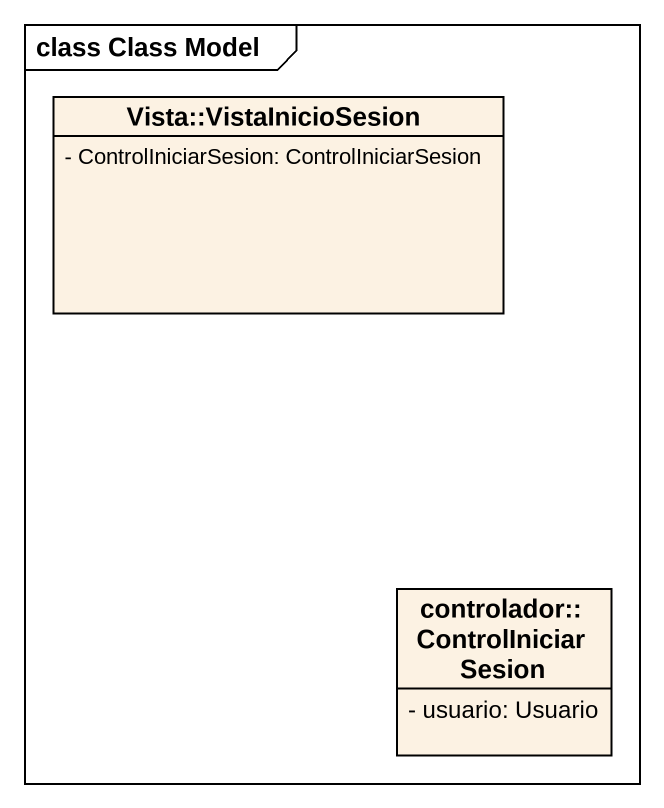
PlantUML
@startuml
mainframe class Class Model
hide circle
hide empty members
skinparam classAttributeIconSize 0
class "Vista::VistaInicioSesion" as Vista_VistaInicioSesion {
  - ControlIniciarSesion: ControlIniciarSesion
}
class "controlador::ControlIniciarSesion" as controlador {
  - usuario: Usuario
}
@enduml
